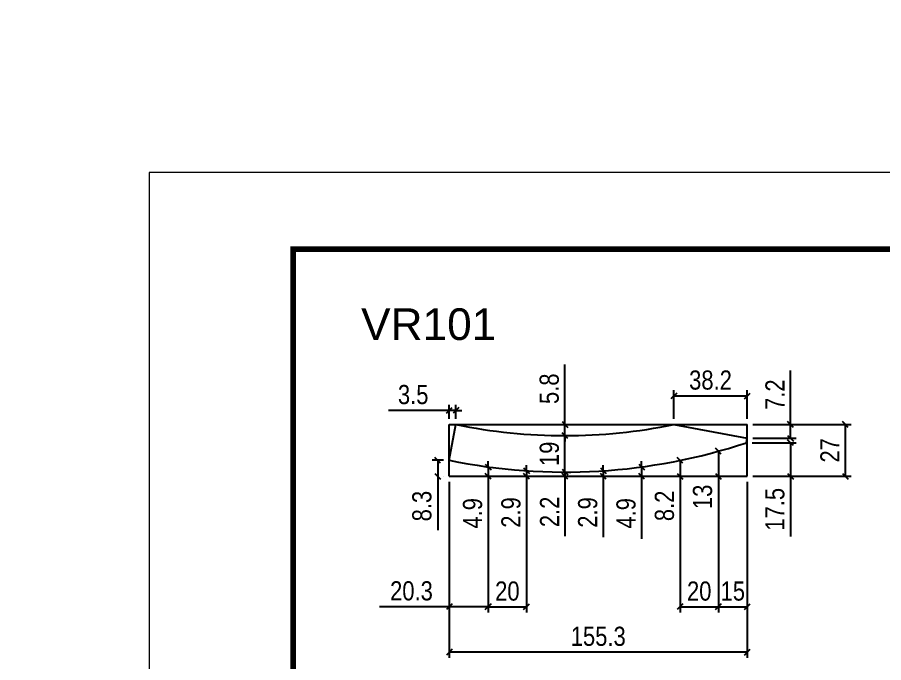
# Model space of a CAD drawing. Extents: x 2815 to 9069, y 548 to 5044.
# Drawn here: x 7515.3 to 7966.8, y 2490.7 to 2827.4 of the extents above; entities that cross this region are included whole.
import ezdxf

# ---------------------------------------------------------------- set-up
doc = ezdxf.new("R2010")
doc.units = 0
doc.linetypes.add('DASHED', pattern=[0.75, 0.5, -0.25])
for name, color, linetype, lineweight in [('Escoras', 2, 'Continuous', 25), ('Folhas', 255, 'Continuous', 9), ('SARRAFO DE PRESSAO', 251, 'DASHED', 9)]:
    doc.layers.add(name, color=color, linetype=linetype, lineweight=lineweight)
doc.layers.add('NOMENCLATURA', color=7, linetype='Continuous')
doc.layers.add('Painéis', color=200, linetype='Continuous')
doc.styles.add('COTA TECNICA-50', font='techl___.ttf', dxfattribs={"height": 10})
doc.styles.get("Standard").update_dxf_attribs({"font": 'arial.ttf'})
doc.dimstyles.new('COTA PAINEL-50', dxfattribs={"dimtxt": 10, "dimasz": 3, "dimexe": 3, "dimexo": 3, "dimgap": 3, "dimtad": 1, "dimdec": 1, "dimzin": 12, "dimdsep": 46, "dimtxsty": 'COTA TECNICA-50', "dimblk1": 'OBLIQUE', "dimblk2": 'OBLIQUE', "dimsah": 1, "dimcen": 0.9, "dimclrd": 4, "dimclre": 4, "dimclrt": 240, "dimadec": 1, "dimazin": 3, "dimtfac": 1, "dimtdec": 1, "dimtmove": 0, "dimatfit": 3, "dimfxl": 1, "dimtolj": 1, "dimtzin": 12, "dimarcsym": 0})

# ---------------------------------------------------------------- blocks, each defined once
blk = doc.blocks.new('9999999999')
at = {"layer": 'Folhas'}
blk.add_lwpolyline([(98138.98, 34190.21), (99623.98, 34190.21), (99623.98, 35240.21), (98138.98, 35240.21)], close=True, dxfattribs=at)
at = {"layer": 'Folhas', "color": 30, "const_width": 3}
blk.add_lwpolyline([(98213.98, 34230.21), (99583.98, 34230.21), (99583.98, 35200.21), (98213.98, 35200.21)], close=True, dxfattribs=at)
blk = doc.blocks.new('_Oblique')
at = {"color": 0, "linetype": 'ByBlock', "lineweight": -2}
blk.add_line((-0.5, -0.5), (0.5, 0.5), dxfattribs=at)
blk = doc.blocks.new('*D148')
at = {"layer": 'Defpoints', "color": 0, "linetype": 'ByBlock', "transparency": 16777216}
for p in [(7733.9, 3310.91), (7379.73, 2618.8)]:
    blk.add_point(p, dxfattribs=at)
at = {"layer": 'Escoras', "color": 4, "linetype": 'ByBlock', "lineweight": -2, "transparency": 16777216}
blk.add_line((7421.83, 2701.08), (7379.73, 2618.8), dxfattribs=at)
at = {"layer": 'Escoras', "color": 4, "linetype": 'ByBlock', "lineweight": -2, "transparency": 16777216, "xscale": 3, "yscale": 3, "zscale": 3, "rotation": 242.8997000150912}
blk.add_blockref('_Oblique', (7379.73, 2618.8), dxfattribs=at)
at = {"layer": 'Escoras', "color": 240, "linetype": 'ByBlock', "transparency": 16777216, "insert": (7403.23, 2682.53), "char_height": 10, "attachment_point": 5, "rotation": 62.8997, "style": 'COTA TECNICA-50'}
blk.add_mtext('\\A1;R777.5', dxfattribs=at)
blk = doc.blocks.new('*D597')
at = {"layer": 'Defpoints', "color": 0, "linetype": 'ByBlock', "transparency": 16777216}
for p in [(7740.4, 2587.98), (7895.69, 2587.98), (7740.4, 2496.19)]:
    blk.add_point(p, dxfattribs=at)
at = {"layer": 'Painéis', "color": 4, "linetype": 'ByBlock', "lineweight": -2, "transparency": 16777216}
for p, q in [((7740.4, 2584.98), (7740.4, 2493.19)), ((7895.69, 2584.98), (7895.69, 2493.19)), ((7895.69, 2496.19), (7740.4, 2496.19))]:
    blk.add_line(p, q, dxfattribs=at)
at = {"layer": 'Painéis', "color": 4, "linetype": 'ByBlock', "lineweight": -2, "transparency": 16777216, "xscale": 3, "yscale": 3, "zscale": 3, "rotation": 180}
blk.add_blockref('_Oblique', (7740.4, 2496.19), dxfattribs=at)
at = {"layer": 'Painéis', "color": 4, "linetype": 'ByBlock', "lineweight": -2, "transparency": 16777216, "xscale": 3, "yscale": 3, "zscale": 3}
blk.add_blockref('_Oblique', (7895.69, 2496.19), dxfattribs=at)
at = {"layer": 'Painéis', "color": 240, "linetype": 'ByBlock', "transparency": 16777216, "insert": (7818.04, 2504.41), "char_height": 10, "attachment_point": 5, "style": 'COTA TECNICA-50'}
blk.add_mtext('\\A1;155.3', dxfattribs=at)
blk = doc.blocks.new('*D598')
at = {"layer": 'Defpoints', "color": 0, "linetype": 'ByBlock', "transparency": 16777216}
for p in [(7895.69, 2614.96), (7946.86, 2614.96), (7895.69, 2587.98)]:
    blk.add_point(p, dxfattribs=at)
at = {"layer": 'Painéis', "color": 4, "linetype": 'ByBlock', "lineweight": -2, "transparency": 16777216}
for p, q in [((7898.69, 2614.96), (7949.86, 2614.96)), ((7946.86, 2587.98), (7946.86, 2614.96)), ((7898.69, 2587.98), (7949.86, 2587.98))]:
    blk.add_line(p, q, dxfattribs=at)
at = {"layer": 'Painéis', "color": 4, "linetype": 'ByBlock', "lineweight": -2, "transparency": 16777216, "xscale": 3, "yscale": 3, "zscale": 3}
for p, rotation in [((7946.86, 2614.96), 90), ((7946.86, 2587.98), 270)]:
    blk.add_blockref('_Oblique', p, dxfattribs=dict(at, rotation=rotation))
at = {"layer": 'Painéis', "color": 240, "linetype": 'ByBlock', "transparency": 16777216, "insert": (7938.79, 2601.47), "char_height": 10, "attachment_point": 5, "rotation": 90, "style": 'COTA TECNICA-50'}
blk.add_mtext('\\A1;27', dxfattribs=at)
blk = doc.blocks.new('*D599')
at = {"layer": 'Defpoints', "color": 0, "linetype": 'ByBlock', "transparency": 16777216}
for p in [(7740.4, 2622.3), (7740.4, 2614.96), (7743.9, 2614.96)]:
    blk.add_point(p, dxfattribs=at)
at = {"layer": 'Painéis', "color": 4, "linetype": 'ByBlock', "lineweight": -2, "transparency": 16777216}
for p, q in [((7740.4, 2617.96), (7740.4, 2625.3)), ((7743.9, 2617.96), (7743.9, 2625.3)), ((7740.4, 2622.3), (7708.79, 2622.3)), ((7743.9, 2622.3), (7740.4, 2622.3)), ((7743.9, 2622.3), (7746.9, 2622.3))]:
    blk.add_line(p, q, dxfattribs=at)
at = {"layer": 'Painéis', "color": 4, "linetype": 'ByBlock', "lineweight": -2, "transparency": 16777216, "xscale": 3, "yscale": 3, "zscale": 3}
blk.add_blockref('_Oblique', (7740.4, 2622.3), dxfattribs=at)
at = {"layer": 'Painéis', "color": 4, "linetype": 'ByBlock', "lineweight": -2, "transparency": 16777216, "xscale": 3, "yscale": 3, "zscale": 3, "rotation": 180}
blk.add_blockref('_Oblique', (7743.9, 2622.3), dxfattribs=at)
at = {"layer": 'Painéis', "color": 240, "linetype": 'ByBlock', "transparency": 16777216, "insert": (7721.59, 2630.52), "char_height": 10, "attachment_point": 5, "style": 'COTA TECNICA-50'}
blk.add_mtext('\\A1;3.5', dxfattribs=at)
blk = doc.blocks.new('*D600')
at = {"layer": 'Defpoints', "color": 0, "linetype": 'ByBlock', "transparency": 16777216}
for p in [(7895.69, 2629.85), (7857.44, 2614.96), (7895.69, 2614.96)]:
    blk.add_point(p, dxfattribs=at)
at = {"layer": 'Painéis', "color": 4, "linetype": 'ByBlock', "lineweight": -2, "transparency": 16777216}
for p, q in [((7857.44, 2617.96), (7857.44, 2632.85)), ((7895.69, 2617.96), (7895.69, 2632.85)), ((7857.44, 2629.85), (7895.69, 2629.85))]:
    blk.add_line(p, q, dxfattribs=at)
at = {"layer": 'Painéis', "color": 4, "linetype": 'ByBlock', "lineweight": -2, "transparency": 16777216, "xscale": 3, "yscale": 3, "zscale": 3, "rotation": 180}
blk.add_blockref('_Oblique', (7857.44, 2629.85), dxfattribs=at)
at = {"layer": 'Painéis', "color": 4, "linetype": 'ByBlock', "lineweight": -2, "transparency": 16777216, "xscale": 3, "yscale": 3, "zscale": 3}
blk.add_blockref('_Oblique', (7895.69, 2629.85), dxfattribs=at)
at = {"layer": 'Painéis', "color": 240, "linetype": 'ByBlock', "transparency": 16777216, "insert": (7876.56, 2638.09), "char_height": 10, "attachment_point": 5, "style": 'COTA TECNICA-50'}
blk.add_mtext('\\A1;38.2', dxfattribs=at)
blk = doc.blocks.new('*D601')
at = {"layer": 'Defpoints', "color": 0, "linetype": 'ByBlock', "transparency": 16777216}
for p in [(7740.4, 2596.28), (7734.4, 2587.98), (7734.4, 2587.98)]:
    blk.add_point(p, dxfattribs=at)
at = {"layer": 'Painéis', "color": 4, "linetype": 'ByBlock', "lineweight": -2, "transparency": 16777216}
for p, q in [((7737.4, 2596.28), (7731.4, 2596.28)), ((7734.4, 2596.28), (7734.4, 2587.98)), ((7734.4, 2587.98), (7734.4, 2559.83)), ((7737.4, 2587.98), (7737.4, 2587.98))]:
    blk.add_line(p, q, dxfattribs=at)
at = {"layer": 'Painéis', "color": 4, "linetype": 'ByBlock', "lineweight": -2, "transparency": 16777216, "xscale": 3, "yscale": 3, "zscale": 3}
for p, rotation in [((7734.4, 2596.28), 90), ((7734.4, 2587.98), 270)]:
    blk.add_blockref('_Oblique', p, dxfattribs=dict(at, rotation=rotation))
at = {"layer": 'Painéis', "color": 240, "linetype": 'ByBlock', "transparency": 16777216, "insert": (7726.16, 2572.4), "char_height": 10, "attachment_point": 5, "rotation": 90, "style": 'COTA TECNICA-50'}
blk.add_mtext('\\A1;8.3', dxfattribs=at)
blk = doc.blocks.new('*D602')
at = {"layer": 'Defpoints', "color": 0, "linetype": 'ByBlock', "transparency": 16777216}
for p in [(7895.25, 2605.46), (7918.24, 2605.46), (7895.69, 2587.98)]:
    blk.add_point(p, dxfattribs=at)
at = {"layer": 'Painéis', "color": 4, "linetype": 'ByBlock', "lineweight": -2, "transparency": 16777216}
for p, q in [((7898.25, 2605.46), (7921.24, 2605.46)), ((7918.24, 2605.46), (7918.24, 2587.98)), ((7898.69, 2587.98), (7921.24, 2587.98)), ((7918.24, 2587.98), (7918.24, 2556.49))]:
    blk.add_line(p, q, dxfattribs=at)
at = {"layer": 'Painéis', "color": 4, "linetype": 'ByBlock', "lineweight": -2, "transparency": 16777216, "xscale": 3, "yscale": 3, "zscale": 3}
for p, rotation in [((7918.24, 2605.46), 90), ((7918.24, 2587.98), 270)]:
    blk.add_blockref('_Oblique', p, dxfattribs=dict(at, rotation=rotation))
at = {"layer": 'Painéis', "color": 240, "linetype": 'ByBlock', "transparency": 16777216, "insert": (7910.13, 2570.74), "char_height": 10, "attachment_point": 5, "rotation": 90, "style": 'COTA TECNICA-50'}
blk.add_mtext('\\A1;17.5', dxfattribs=at)
blk = doc.blocks.new('*D532')
at = {"layer": 'Defpoints', "color": 0, "linetype": 'ByBlock', "transparency": 16777216}
for p in [(7760.67, 2592.84), (7760.67, 2587.98), (7760.67, 2587.98)]:
    blk.add_point(p, dxfattribs=at)
at = {"layer": 'Painéis', "color": 4, "linetype": 'ByBlock', "lineweight": -2, "transparency": 16777216}
for p, q in [((7760.67, 2592.84), (7760.67, 2595.84)), ((7760.67, 2592.84), (7760.67, 2587.98)), ((7763.67, 2592.84), (7763.67, 2592.84)), ((7760.67, 2587.98), (7760.67, 2555.23)), ((7763.67, 2587.98), (7763.67, 2587.98))]:
    blk.add_line(p, q, dxfattribs=at)
at = {"layer": 'Painéis', "color": 4, "linetype": 'ByBlock', "lineweight": -2, "transparency": 16777216, "xscale": 3, "yscale": 3, "zscale": 3}
for p, rotation in [((7760.67, 2592.84), 270), ((7760.67, 2587.98), 90)]:
    blk.add_blockref('_Oblique', p, dxfattribs=dict(at, rotation=rotation))
at = {"layer": 'Painéis', "color": 240, "linetype": 'ByBlock', "transparency": 16777216, "insert": (7752.57, 2568.61), "char_height": 10, "attachment_point": 5, "rotation": 90, "style": 'COTA TECNICA-50'}
blk.add_mtext('\\A1;4.9', dxfattribs=at)
blk = doc.blocks.new('*D533')
at = {"layer": 'Defpoints', "color": 0, "linetype": 'ByBlock', "transparency": 16777216}
for p in [(7780.67, 2590.83), (7780.67, 2587.98), (7780.67, 2587.98)]:
    blk.add_point(p, dxfattribs=at)
at = {"layer": 'Painéis', "color": 4, "linetype": 'ByBlock', "lineweight": -2, "transparency": 16777216}
for p, q in [((7780.67, 2590.83), (7780.67, 2593.83)), ((7780.67, 2590.83), (7780.67, 2587.98)), ((7780.67, 2587.98), (7780.67, 2556.17)), ((7783.67, 2590.83), (7783.67, 2590.83)), ((7783.67, 2587.98), (7783.67, 2587.98))]:
    blk.add_line(p, q, dxfattribs=at)
at = {"layer": 'Painéis', "color": 4, "linetype": 'ByBlock', "lineweight": -2, "transparency": 16777216, "xscale": 3, "yscale": 3, "zscale": 3}
for p, rotation in [((7780.67, 2590.83), 270), ((7780.67, 2587.98), 90)]:
    blk.add_blockref('_Oblique', p, dxfattribs=dict(at, rotation=rotation))
at = {"layer": 'Painéis', "color": 240, "linetype": 'ByBlock', "transparency": 16777216, "insert": (7772.59, 2569.07), "char_height": 10, "attachment_point": 5, "rotation": 90, "style": 'COTA TECNICA-50'}
blk.add_mtext('\\A1;2.9', dxfattribs=at)
blk = doc.blocks.new('*D534')
at = {"layer": 'Defpoints', "color": 0, "linetype": 'ByBlock', "transparency": 16777216}
for p in [(7800.67, 2590.16), (7800.67, 2587.98), (7800.68, 2587.98)]:
    blk.add_point(p, dxfattribs=at)
at = {"layer": 'Painéis', "color": 4, "linetype": 'ByBlock', "lineweight": -2, "transparency": 16777216}
for p, q in [((7800.68, 2590.16), (7800.68, 2593.16)), ((7800.68, 2590.16), (7800.68, 2587.98)), ((7800.68, 2587.98), (7800.68, 2556.75)), ((7803.67, 2590.16), (7803.68, 2590.16)), ((7803.67, 2587.98), (7803.68, 2587.98))]:
    blk.add_line(p, q, dxfattribs=at)
at = {"layer": 'Painéis', "color": 4, "linetype": 'ByBlock', "lineweight": -2, "transparency": 16777216, "xscale": 3, "yscale": 3, "zscale": 3}
for p, rotation in [((7800.68, 2590.16), 270), ((7800.68, 2587.98), 90)]:
    blk.add_blockref('_Oblique', p, dxfattribs=dict(at, rotation=rotation))
at = {"layer": 'Painéis', "color": 240, "linetype": 'ByBlock', "transparency": 16777216, "insert": (7792.68, 2569.37), "char_height": 10, "attachment_point": 5, "rotation": 90, "style": 'COTA TECNICA-50'}
blk.add_mtext('\\A1;2.2', dxfattribs=at)
blk = doc.blocks.new('*D535')
at = {"layer": 'Defpoints', "color": 0, "linetype": 'ByBlock', "transparency": 16777216}
for p in [(7820.67, 2590.83), (7820.67, 2587.98), (7820.67, 2587.98)]:
    blk.add_point(p, dxfattribs=at)
at = {"layer": 'Painéis', "color": 4, "linetype": 'ByBlock', "lineweight": -2, "transparency": 16777216}
for p, q in [((7820.67, 2590.83), (7820.67, 2593.83)), ((7820.67, 2590.83), (7820.67, 2587.98)), ((7820.67, 2587.98), (7820.67, 2556.17)), ((7823.67, 2590.83), (7823.67, 2590.83)), ((7823.67, 2587.98), (7823.67, 2587.98))]:
    blk.add_line(p, q, dxfattribs=at)
at = {"layer": 'Painéis', "color": 4, "linetype": 'ByBlock', "lineweight": -2, "transparency": 16777216, "xscale": 3, "yscale": 3, "zscale": 3}
for p, rotation in [((7820.67, 2590.83), 270), ((7820.67, 2587.98), 90)]:
    blk.add_blockref('_Oblique', p, dxfattribs=dict(at, rotation=rotation))
at = {"layer": 'Painéis', "color": 240, "linetype": 'ByBlock', "transparency": 16777216, "insert": (7812.59, 2569.07), "char_height": 10, "attachment_point": 5, "rotation": 90, "style": 'COTA TECNICA-50'}
blk.add_mtext('\\A1;2.9', dxfattribs=at)
blk = doc.blocks.new('*D536')
at = {"layer": 'Defpoints', "color": 0, "linetype": 'ByBlock', "transparency": 16777216}
for p in [(7840.67, 2592.84), (7840.67, 2587.98), (7840.67, 2587.98)]:
    blk.add_point(p, dxfattribs=at)
at = {"layer": 'Painéis', "color": 4, "linetype": 'ByBlock', "lineweight": -2, "transparency": 16777216}
for p, q in [((7840.67, 2592.84), (7840.67, 2595.84)), ((7840.67, 2592.84), (7840.67, 2587.98)), ((7843.67, 2592.84), (7843.67, 2592.84)), ((7840.67, 2587.98), (7840.67, 2555.23)), ((7843.67, 2587.98), (7843.67, 2587.98))]:
    blk.add_line(p, q, dxfattribs=at)
at = {"layer": 'Painéis', "color": 4, "linetype": 'ByBlock', "lineweight": -2, "transparency": 16777216, "xscale": 3, "yscale": 3, "zscale": 3}
for p, rotation in [((7840.67, 2592.84), 270), ((7840.67, 2587.98), 90)]:
    blk.add_blockref('_Oblique', p, dxfattribs=dict(at, rotation=rotation))
at = {"layer": 'Painéis', "color": 240, "linetype": 'ByBlock', "transparency": 16777216, "insert": (7832.57, 2568.61), "char_height": 10, "attachment_point": 5, "rotation": 90, "style": 'COTA TECNICA-50'}
blk.add_mtext('\\A1;4.9', dxfattribs=at)
blk = doc.blocks.new('*D537')
at = {"layer": 'Defpoints', "color": 0, "linetype": 'ByBlock', "transparency": 16777216}
for p in [(7860.67, 2596.23), (7860.67, 2587.98), (7860.67, 2587.98)]:
    blk.add_point(p, dxfattribs=at)
at = {"layer": 'Painéis', "color": 4, "linetype": 'ByBlock', "lineweight": -2, "transparency": 16777216}
for p, q in [((7860.67, 2596.23), (7860.67, 2587.98)), ((7863.67, 2596.23), (7863.67, 2596.23)), ((7860.67, 2587.98), (7860.67, 2560.03)), ((7863.67, 2587.98), (7863.67, 2587.98))]:
    blk.add_line(p, q, dxfattribs=at)
at = {"layer": 'Painéis', "color": 4, "linetype": 'ByBlock', "lineweight": -2, "transparency": 16777216, "xscale": 3, "yscale": 3, "zscale": 3}
for p, rotation in [((7860.67, 2596.23), 90), ((7860.67, 2587.98), 270)]:
    blk.add_blockref('_Oblique', p, dxfattribs=dict(at, rotation=rotation))
at = {"layer": 'Painéis', "color": 240, "linetype": 'ByBlock', "transparency": 16777216, "insert": (7852.58, 2572.51), "char_height": 10, "attachment_point": 5, "rotation": 90, "style": 'COTA TECNICA-50'}
blk.add_mtext('\\A1;8.2', dxfattribs=at)
blk = doc.blocks.new('*D538')
at = {"layer": 'Defpoints', "color": 0, "linetype": 'ByBlock', "transparency": 16777216}
for p in [(7880.67, 2601.03), (7880.67, 2587.98), (7880.67, 2587.98)]:
    blk.add_point(p, dxfattribs=at)
at = {"layer": 'Painéis', "color": 4, "linetype": 'ByBlock', "lineweight": -2, "transparency": 16777216}
for p, q in [((7877.67, 2601.03), (7877.67, 2601.03)), ((7880.67, 2601.03), (7880.67, 2587.98)), ((7877.67, 2587.98), (7877.67, 2587.98)), ((7880.67, 2587.98), (7880.67, 2569.46))]:
    blk.add_line(p, q, dxfattribs=at)
at = {"layer": 'Painéis', "color": 4, "linetype": 'ByBlock', "lineweight": -2, "transparency": 16777216, "xscale": 3, "yscale": 3, "zscale": 3}
for p, rotation in [((7880.67, 2601.03), 90), ((7880.67, 2587.98), 270)]:
    blk.add_blockref('_Oblique', p, dxfattribs=dict(at, rotation=rotation))
at = {"layer": 'Painéis', "color": 240, "linetype": 'ByBlock', "transparency": 16777216, "insert": (7872.45, 2577.22), "char_height": 10, "attachment_point": 5, "rotation": 90, "style": 'COTA TECNICA-50'}
blk.add_mtext('\\A1;13', dxfattribs=at)
blk = doc.blocks.new('*D603')
at = {"layer": 'Defpoints', "color": 0, "linetype": 'ByBlock', "transparency": 16777216}
for p in [(7895.69, 2614.96), (7918.24, 2614.96), (7895.69, 2607.78)]:
    blk.add_point(p, dxfattribs=at)
at = {"layer": 'Painéis', "color": 4, "linetype": 'ByBlock', "lineweight": -2, "transparency": 16777216}
for p, q in [((7918.24, 2614.96), (7918.24, 2643.05)), ((7898.69, 2614.96), (7921.24, 2614.96)), ((7918.24, 2607.78), (7918.24, 2614.96)), ((7898.69, 2607.78), (7921.24, 2607.78))]:
    blk.add_line(p, q, dxfattribs=at)
at = {"layer": 'Painéis', "color": 4, "linetype": 'ByBlock', "lineweight": -2, "transparency": 16777216, "xscale": 3, "yscale": 3, "zscale": 3}
for p, rotation in [((7918.24, 2614.96), 90), ((7918.24, 2607.78), 270)]:
    blk.add_blockref('_Oblique', p, dxfattribs=dict(at, rotation=rotation))
at = {"layer": 'Painéis', "color": 240, "linetype": 'ByBlock', "transparency": 16777216, "insert": (7910.16, 2630.51), "char_height": 10, "attachment_point": 5, "rotation": 90, "style": 'COTA TECNICA-50'}
blk.add_mtext('\\A1;7.2', dxfattribs=at)
blk = doc.blocks.new('*D539')
at = {"layer": 'Defpoints', "color": 0, "linetype": 'ByBlock', "transparency": 16777216}
for p in [(7740.4, 2587.98), (7760.67, 2587.98), (7760.67, 2519.91)]:
    blk.add_point(p, dxfattribs=at)
at = {"layer": 'Painéis', "color": 4, "linetype": 'ByBlock', "lineweight": -2, "transparency": 16777216}
for p, q in [((7740.4, 2584.98), (7740.4, 2516.91)), ((7760.67, 2584.98), (7760.67, 2516.91)), ((7740.4, 2519.91), (7703.98, 2519.91)), ((7760.67, 2519.91), (7740.4, 2519.91))]:
    blk.add_line(p, q, dxfattribs=at)
at = {"layer": 'Painéis', "color": 4, "linetype": 'ByBlock', "lineweight": -2, "transparency": 16777216, "xscale": 3, "yscale": 3, "zscale": 3, "rotation": 180}
blk.add_blockref('_Oblique', (7740.4, 2519.91), dxfattribs=at)
at = {"layer": 'Painéis', "color": 4, "linetype": 'ByBlock', "lineweight": -2, "transparency": 16777216, "xscale": 3, "yscale": 3, "zscale": 3}
blk.add_blockref('_Oblique', (7760.67, 2519.91), dxfattribs=at)
at = {"layer": 'Painéis', "color": 240, "linetype": 'ByBlock', "transparency": 16777216, "insert": (7720.69, 2528.13), "char_height": 10, "attachment_point": 5, "style": 'COTA TECNICA-50'}
blk.add_mtext('\\A1;20.3', dxfattribs=at)
blk = doc.blocks.new('*D540')
at = {"layer": 'Defpoints', "color": 0, "linetype": 'ByBlock', "transparency": 16777216}
for p in [(7760.67, 2587.98), (7780.67, 2587.98), (7780.67, 2519.91)]:
    blk.add_point(p, dxfattribs=at)
at = {"layer": 'Painéis', "color": 4, "linetype": 'ByBlock', "lineweight": -2, "transparency": 16777216}
for p, q in [((7760.67, 2584.98), (7760.67, 2516.91)), ((7780.67, 2584.98), (7780.67, 2516.91)), ((7760.67, 2519.91), (7780.67, 2519.91))]:
    blk.add_line(p, q, dxfattribs=at)
at = {"layer": 'Painéis', "color": 4, "linetype": 'ByBlock', "lineweight": -2, "transparency": 16777216, "xscale": 3, "yscale": 3, "zscale": 3, "rotation": 180}
blk.add_blockref('_Oblique', (7760.67, 2519.91), dxfattribs=at)
at = {"layer": 'Painéis', "color": 4, "linetype": 'ByBlock', "lineweight": -2, "transparency": 16777216, "xscale": 3, "yscale": 3, "zscale": 3}
blk.add_blockref('_Oblique', (7780.67, 2519.91), dxfattribs=at)
at = {"layer": 'Painéis', "color": 240, "linetype": 'ByBlock', "transparency": 16777216, "insert": (7770.67, 2528.01), "char_height": 10, "attachment_point": 5, "style": 'COTA TECNICA-50'}
blk.add_mtext('\\A1;20', dxfattribs=at)
blk = doc.blocks.new('*D541')
at = {"layer": 'Defpoints', "color": 0, "linetype": 'ByBlock', "transparency": 16777216}
for p in [(7860.67, 2587.98), (7880.67, 2587.98), (7880.67, 2519.91)]:
    blk.add_point(p, dxfattribs=at)
at = {"layer": 'Painéis', "color": 4, "linetype": 'ByBlock', "lineweight": -2, "transparency": 16777216}
for p, q in [((7860.67, 2584.98), (7860.67, 2516.91)), ((7880.67, 2584.98), (7880.67, 2516.91)), ((7860.67, 2519.91), (7880.67, 2519.91))]:
    blk.add_line(p, q, dxfattribs=at)
at = {"layer": 'Painéis', "color": 4, "linetype": 'ByBlock', "lineweight": -2, "transparency": 16777216, "xscale": 3, "yscale": 3, "zscale": 3, "rotation": 180}
blk.add_blockref('_Oblique', (7860.67, 2519.91), dxfattribs=at)
at = {"layer": 'Painéis', "color": 4, "linetype": 'ByBlock', "lineweight": -2, "transparency": 16777216, "xscale": 3, "yscale": 3, "zscale": 3}
blk.add_blockref('_Oblique', (7880.67, 2519.91), dxfattribs=at)
at = {"layer": 'Painéis', "color": 240, "linetype": 'ByBlock', "transparency": 16777216, "insert": (7870.67, 2528.01), "char_height": 10, "attachment_point": 5, "style": 'COTA TECNICA-50'}
blk.add_mtext('\\A1;20', dxfattribs=at)
blk = doc.blocks.new('*D542')
at = {"layer": 'Defpoints', "color": 0, "linetype": 'ByBlock', "transparency": 16777216}
for p in [(7880.67, 2587.98), (7895.69, 2587.98), (7895.69, 2519.91)]:
    blk.add_point(p, dxfattribs=at)
at = {"layer": 'Painéis', "color": 4, "linetype": 'ByBlock', "lineweight": -2, "transparency": 16777216}
for p, q in [((7880.67, 2584.98), (7880.67, 2516.91)), ((7895.69, 2584.98), (7895.69, 2516.91)), ((7880.67, 2519.91), (7895.69, 2519.91))]:
    blk.add_line(p, q, dxfattribs=at)
at = {"layer": 'Painéis', "color": 4, "linetype": 'ByBlock', "lineweight": -2, "transparency": 16777216, "xscale": 3, "yscale": 3, "zscale": 3, "rotation": 180}
blk.add_blockref('_Oblique', (7880.67, 2519.91), dxfattribs=at)
at = {"layer": 'Painéis', "color": 4, "linetype": 'ByBlock', "lineweight": -2, "transparency": 16777216, "xscale": 3, "yscale": 3, "zscale": 3}
blk.add_blockref('_Oblique', (7895.69, 2519.91), dxfattribs=at)
at = {"layer": 'Painéis', "color": 240, "linetype": 'ByBlock', "transparency": 16777216, "insert": (7888.18, 2528.02), "char_height": 10, "attachment_point": 5, "style": 'COTA TECNICA-50'}
blk.add_mtext('\\A1;15', dxfattribs=at)
blk = doc.blocks.new('*D543')
at = {"layer": 'Defpoints', "color": 0, "linetype": 'ByBlock', "transparency": 16777216}
for p in [(7800.68, 2609.16), (7800.68, 2609.16), (7800.68, 2590.16)]:
    blk.add_point(p, dxfattribs=at)
at = {"layer": 'Painéis', "color": 4, "linetype": 'ByBlock', "lineweight": -2, "transparency": 16777216}
for p, q in [((7800.68, 2590.16), (7800.68, 2609.16)), ((7803.68, 2609.16), (7803.68, 2609.16)), ((7803.68, 2590.16), (7803.68, 2590.16))]:
    blk.add_line(p, q, dxfattribs=at)
at = {"layer": 'Painéis', "color": 4, "linetype": 'ByBlock', "lineweight": -2, "transparency": 16777216, "xscale": 3, "yscale": 3, "zscale": 3}
for p, rotation in [((7800.68, 2609.16), 90), ((7800.68, 2590.16), 270)]:
    blk.add_blockref('_Oblique', p, dxfattribs=dict(at, rotation=rotation))
at = {"layer": 'Painéis', "color": 240, "linetype": 'ByBlock', "transparency": 16777216, "insert": (7792.6, 2599.66), "char_height": 10, "attachment_point": 5, "rotation": 90, "style": 'COTA TECNICA-50'}
blk.add_mtext('\\A1;19', dxfattribs=at)
blk = doc.blocks.new('*D604')
at = {"layer": 'Defpoints', "color": 0, "linetype": 'ByBlock', "transparency": 16777216}
for p in [(7800.67, 2614.96), (7800.68, 2614.96), (7800.68, 2609.16)]:
    blk.add_point(p, dxfattribs=at)
at = {"layer": 'Painéis', "color": 4, "linetype": 'ByBlock', "lineweight": -2, "transparency": 16777216}
for p, q in [((7800.67, 2614.96), (7800.67, 2646.26)), ((7797.68, 2614.96), (7797.67, 2614.96)), ((7800.67, 2609.16), (7800.67, 2614.96)), ((7797.68, 2609.16), (7797.67, 2609.16)), ((7800.67, 2609.16), (7800.67, 2606.16))]:
    blk.add_line(p, q, dxfattribs=at)
at = {"layer": 'Painéis', "color": 4, "linetype": 'ByBlock', "lineweight": -2, "transparency": 16777216, "xscale": 3, "yscale": 3, "zscale": 3}
for p, rotation in [((7800.67, 2614.96), 270), ((7800.67, 2609.16), 90)]:
    blk.add_blockref('_Oblique', p, dxfattribs=dict(at, rotation=rotation))
at = {"layer": 'Painéis', "color": 240, "linetype": 'ByBlock', "transparency": 16777216, "insert": (7792.54, 2633.61), "char_height": 10, "attachment_point": 5, "rotation": 90, "style": 'COTA TECNICA-50'}
blk.add_mtext('\\A1;5.8', dxfattribs=at)

msp = doc.modelspace()

# ---------------------------------------------------------------- linework, layer by layer
at = {"linetype": 'Continuous'}
for p, q in [((7740.4, 2596.28), (7743.9, 2614.96)), ((7857.44, 2614.96), (7895.69, 2607.78)), ((7895.25, 2605.46), (7895.69, 2607.78))]:
    msp.add_line(p, q, dxfattribs=at)
for radius, start, end in [(281, 258.3445, 281.6555), (300, 258.4091, 288.3766)]:
    msp.add_arc((7800.67, 2890.16), radius, start, end, dxfattribs=at)
at = {"layer": 'Painéis', "linetype": 'ByBlock'}
for p, q in [((7740.4, 2614.96), (7895.69, 2614.96)), ((7740.4, 2587.98), (7740.4, 2614.96)), ((7895.69, 2587.98), (7895.69, 2614.96)), ((7740.4, 2587.98), (7895.69, 2587.98))]:
    msp.add_line(p, q, dxfattribs=at)

# ---------------------------------------------------------------- block references
at = {"layer": 'SARRAFO DE PRESSAO', "color": 6, "linetype": 'ByBlock'}
msp.add_blockref('9999999999', (-90554.99, -32493.85), dxfattribs=at)

# ---------------------------------------------------------------- texts
at = {"layer": 'NOMENCLATURA', "linetype": 'Continuous'}
msp.add_text('VR101', height=16.5, dxfattribs=at).set_placement((7694.44, 2659.06))

# ---------------------------------------------------------------- dimensions: what is measured, and where the dimension line sits
at = {"layer": 'Escoras', "linetype": 'ByBlock'}
dim = msp.add_radius_dim(center=(7733.9, 3310.91), mpoint=(7379.73, 2618.8), dimstyle='COTA PAINEL-50', override={"dimarcsym": 1}, dxfattribs=at)
dim.commit()
dim.dimension.update_dxf_attribs({"geometry": '*D148', "text_midpoint": (7410.45, 2678.83), "dimtype": 164})
at = {"layer": 'Painéis', "linetype": 'ByBlock'}
for base, p1, p2, picture, middle in [((7800.67, 2614.96), (7800.68, 2609.16), (7800.68, 2614.96), '*D604', (7792.54, 2633.61)), ((7918.24, 2614.96), (7895.69, 2607.78), (7895.69, 2614.96), '*D603', (7910.16, 2630.51)), ((7800.68, 2609.16), (7800.68, 2590.16), (7800.68, 2609.16), '*D543', (7792.6, 2599.66)), ((7880.6703, 2587.979), (7880.6738, 2601.0275), (7880.6738, 2587.979), '*D538', (7872.451, 2577.2202)), ((7734.4, 2587.98), (7740.4, 2596.28), (7734.4, 2587.98), '*D601', (7726.16, 2572.4)), ((7860.6738, 2587.979), (7860.6738, 2596.2254), (7860.6738, 2587.979), '*D537', (7852.5787, 2572.5053)), ((7760.67, 2587.98), (7760.67, 2592.84), (7760.67, 2587.98), '*D532', (7752.57, 2568.61)), ((7780.6738, 2587.979), (7780.6738, 2590.8315), (7780.6738, 2587.979), '*D533', (7772.5861, 2569.074)), ((7800.68, 2587.98), (7800.67, 2590.16), (7800.67, 2587.98), '*D534', (7792.68, 2569.37)), ((7820.6738, 2587.979), (7820.6738, 2590.8315), (7820.6738, 2587.979), '*D535', (7812.5861, 2569.074)), ((7840.67, 2587.98), (7840.67, 2592.84), (7840.67, 2587.98), '*D536', (7832.57, 2568.61))]:
    dim = msp.add_linear_dim(base=base, p1=p1, p2=p2, angle=90, dimstyle='COTA PAINEL-50', override={"dimarcsym": 1}, dxfattribs=at)
    dim.commit()
    dim.dimension.update_dxf_attribs({"geometry": picture, "text_midpoint": middle})
for base, p1, p2, picture, middle in [((7895.6866, 2629.8455), (7857.4431, 2614.9583), (7895.6866, 2614.9583), '*D600', (7876.5648, 2638.0867)), ((7740.4, 2622.3), (7743.9, 2614.96), (7740.4, 2614.96), '*D599', (7721.59, 2630.52))]:
    dim = msp.add_linear_dim(base=base, p1=p1, p2=p2, dimstyle='COTA PAINEL-50', override={"dimarcsym": 1}, dxfattribs=at)
    dim.commit()
    dim.dimension.update_dxf_attribs({"geometry": picture, "text_midpoint": middle})
for p2, distance, picture, middle in [((7895.69, 2614.96), -51.17, '*D598', (7938.79, 2601.47)), ((7740.4, 2587.98), 91.79, '*D597', (7818.04, 2504.41))]:
    dim = msp.add_aligned_dim(p1=(7895.69, 2587.98), p2=p2, distance=distance, dimstyle='COTA PAINEL-50', override={"dimarcsym": 1}, dxfattribs=at)
    dim.commit()
    dim.dimension.update_dxf_attribs({"geometry": picture, "text_midpoint": middle})
dim = msp.add_linear_dim(base=(7918.24, 2605.46), p1=(7895.69, 2587.98), p2=(7895.25, 2605.46), angle=90, dimstyle='COTA PAINEL-50', override={"dimarcsym": 1}, dxfattribs=at)
dim.commit()
dim.dimension.update_dxf_attribs({"geometry": '*D602', "text_midpoint": (7918.24, 2570.74), "dimtype": 160})
for base, p1, p2, picture, middle in [((7760.67, 2519.91), (7740.4, 2587.98), (7760.67, 2587.98), '*D539', (7720.69, 2519.91)), ((7780.67, 2519.91), (7760.67, 2587.98), (7780.67, 2587.98), '*D540', (7770.67, 2519.91)), ((7880.67, 2519.91), (7860.67, 2587.98), (7880.67, 2587.98), '*D541', (7870.67, 2519.91)), ((7895.69, 2519.91), (7880.67, 2587.98), (7895.69, 2587.98), '*D542', (7888.18, 2519.91))]:
    dim = msp.add_linear_dim(base=base, p1=p1, p2=p2, dimstyle='COTA PAINEL-50', override={"dimarcsym": 1}, dxfattribs=at)
    dim.commit()
    dim.dimension.update_dxf_attribs({"geometry": picture, "text_midpoint": middle, "dimtype": 160})

doc.saveas('drawing.dxf')
